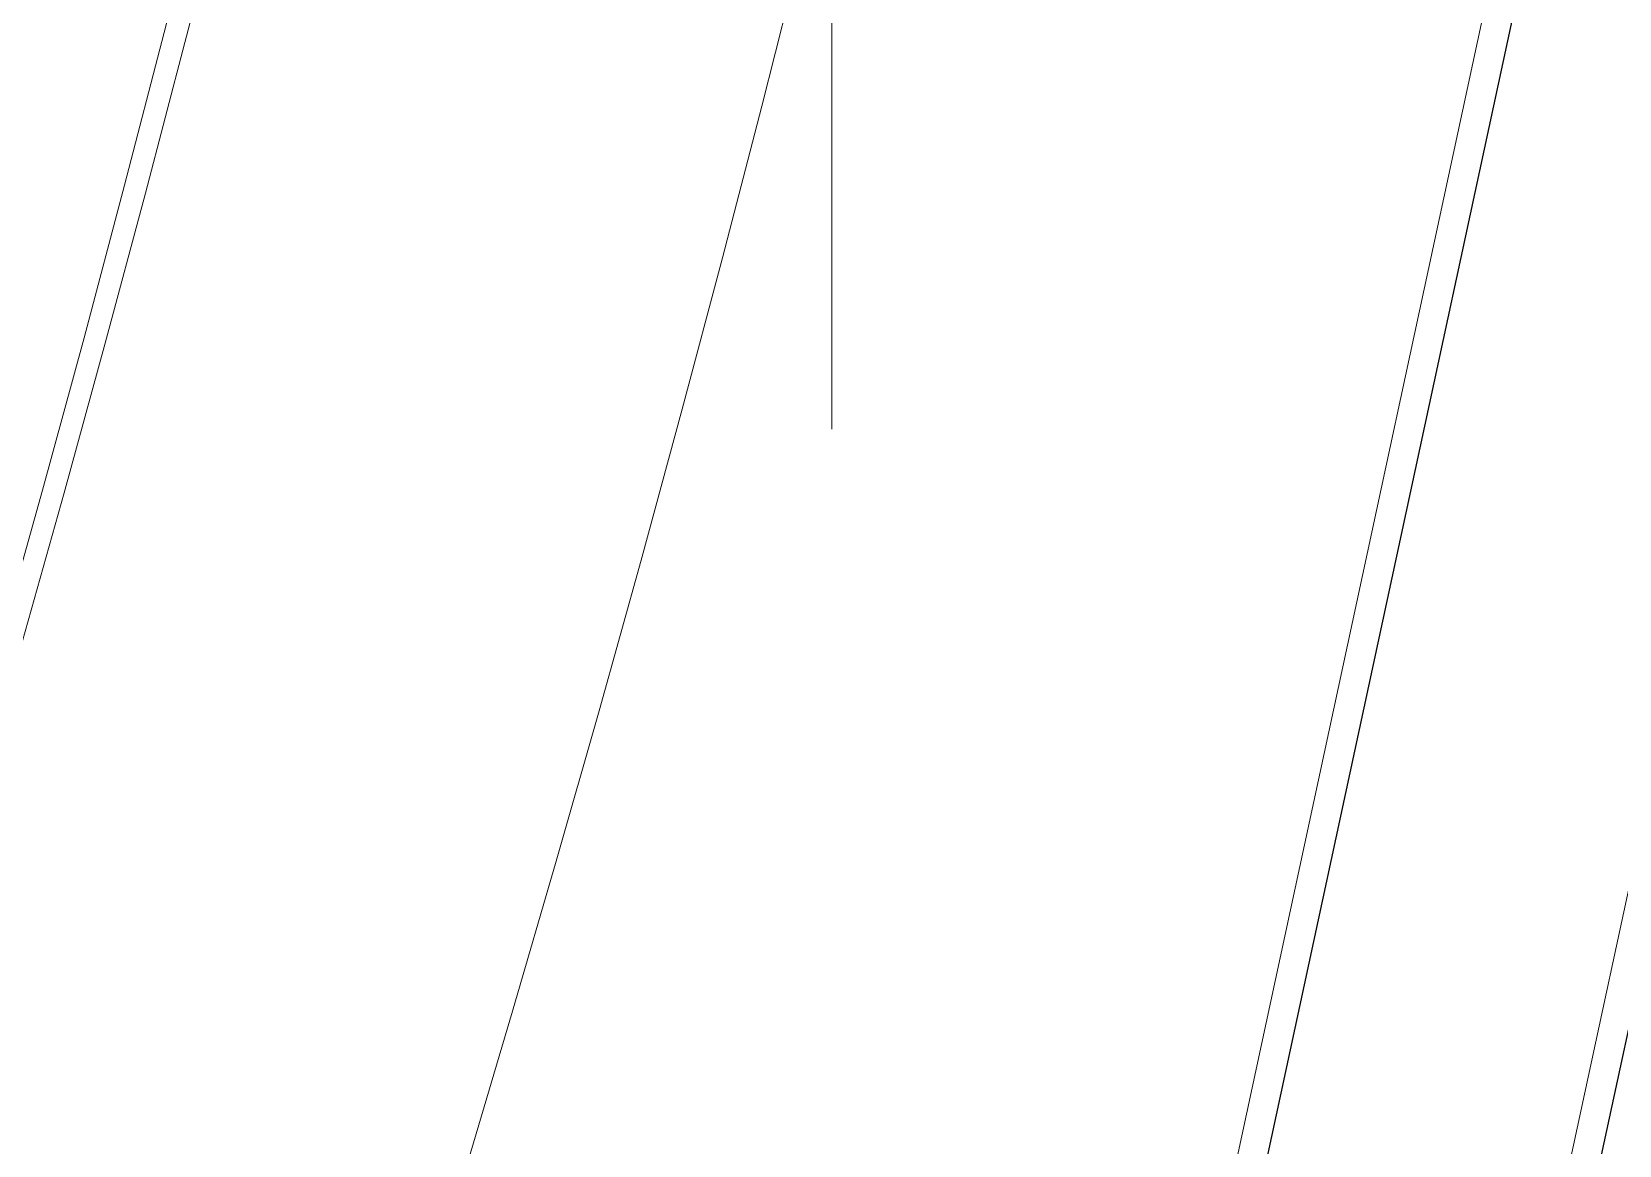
# Model space of a CAD drawing. Header units: millimetres. Extents: x -13407 to 95998, y -2611 to 109495.
# Drawn here: x 23301 to 23835, y 57667 to 58041 of the extents above; entities that cross this region are included whole.
import ezdxf

# ---------------------------------------------------------------- set-up
doc = ezdxf.new("R2010")
doc.units = ezdxf.units.MM
doc.linetypes.add('CENTER', pattern=[2, 1.25, -0.25, 0.25, -0.25])
for name, color, linetype, lineweight in [('АР_Оси', 193, 'Continuous', 9), ('АР_Подоконники', 163, 'Continuous', 9), ('АР_Размеры', 175, 'Continuous', 9), ('АР_Сущ Несущая стена', 202, 'Continuous', 30)]:
    doc.layers.add(name, color=color, linetype=linetype, lineweight=lineweight)

# ---------------------------------------------------------------- blocks, each defined once
blk = doc.blocks.new('A$Ceb121605')
at = {"color": 253, "ltscale": 150}
for p, q in [((150.03, 318.95), (-1861.74, -110.69)), ((182.4, 213.72), (-1852.6, -220.46))]:
    blk.add_line(p, q, dxfattribs=at)
blk = doc.blocks.new('A$C99cbc27b')
at = {"color": 253, "ltscale": 100, "xscale": -1, "rotation": 89.90413134762046}
blk.add_blockref('A$Ceb121605', (6448.44, 384.36), dxfattribs=at)

msp = doc.modelspace()

# ---------------------------------------------------------------- linework, layer by layer
at = {"layer": 'АР_Оси', "color": 253, "linetype": 'CENTER', "ltscale": 1000}
msp.add_line((23569.94, 79157.47), (23569.94, 23425.12), dxfattribs=at)
at = {"layer": 'АР_Подоконники', "color": 253, "ltscale": 100}
for centre, radius, start, end in [((14714.17, 60259.59), 8910.48, 271.009433, 357.397513), ((14698.32, 60285.56), 8940.17, 271.691254, 356.329081)]:
    msp.add_arc(centre, radius, start, end, dxfattribs=at)
at = {"layer": 'АР_Сущ Несущая стена', "color": 253, "lineweight": 18, "ltscale": 100}
for centre, radius, start, end in [((14690.05, 60297.22), 9144.28, 272.820638, 356.288731), ((14697.72, 60279.23), 9778.65, 272.592548, 356.635391)]:
    msp.add_arc(centre, radius, start, end, dxfattribs=at)

# ---------------------------------------------------------------- block references
at = {"color": 253, "ltscale": 100, "xscale": -1, "rotation": 89.90413134762046}
msp.add_blockref('A$Ceb121605', (24028.59, 57779.7), dxfattribs=at)
at = {"layer": 'АР_Размеры', "color": 253, "ltscale": 100}
msp.add_blockref('A$C99cbc27b', (17569.94, 57395.01), dxfattribs=at)

doc.saveas('drawing.dxf')
